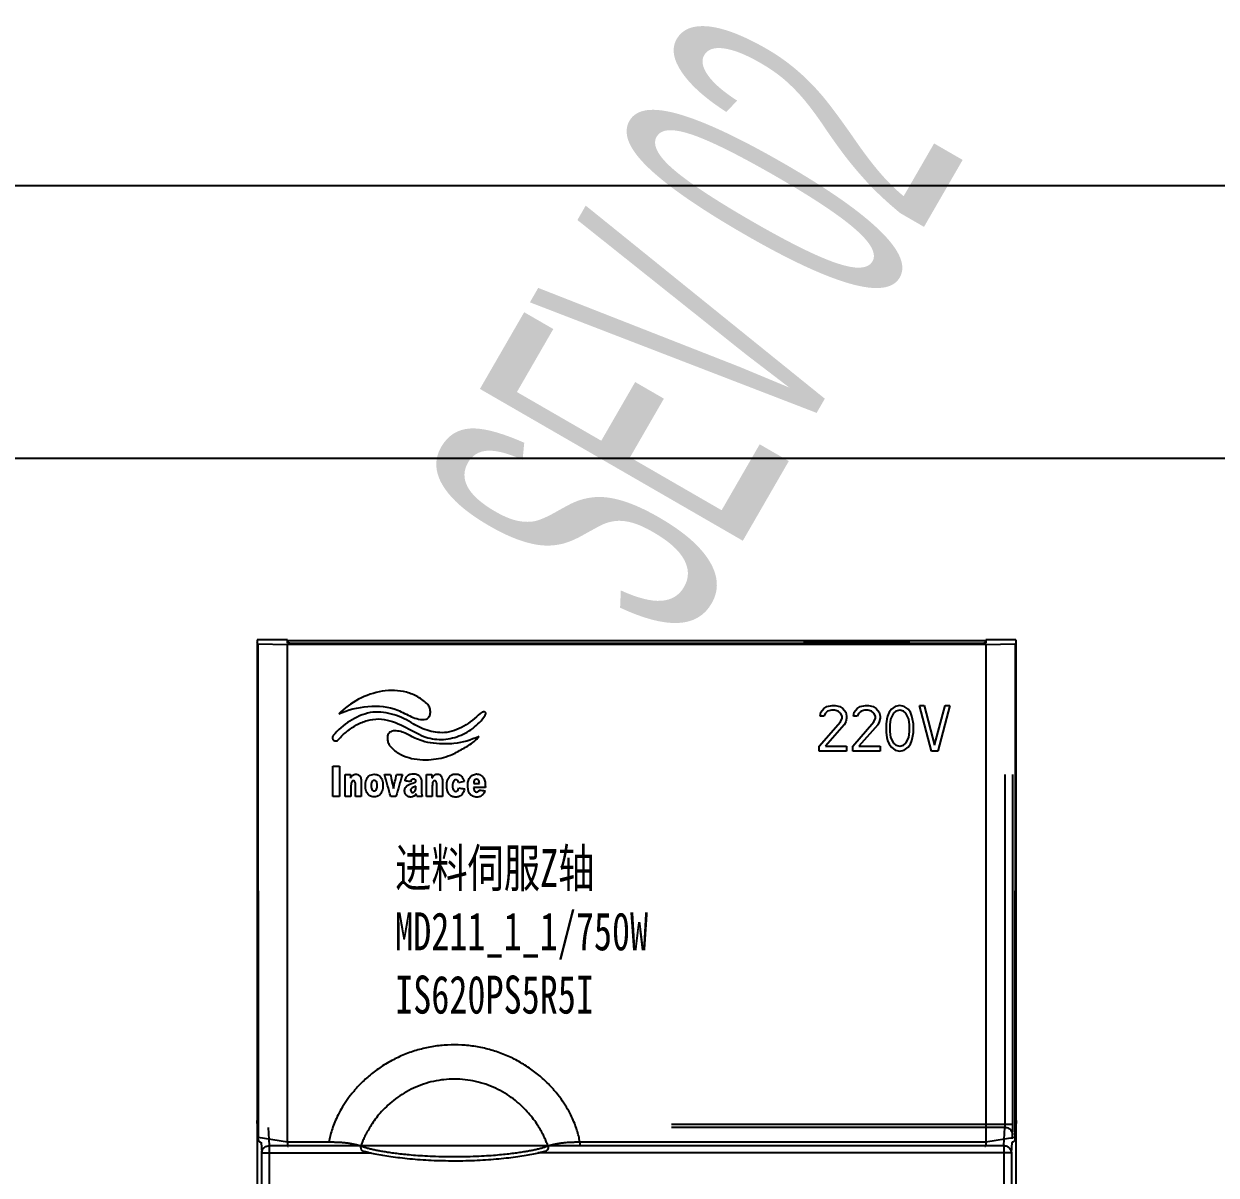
# Model space of a CAD drawing. Header units: millimetres. Extents: x -300 to 4617, y -106 to 3179.
# Drawn here: x 3433.5 to 3512, y 1690.8 to 1766.7 of the extents above; entities that cross this region are included whole.
import ezdxf

# ---------------------------------------------------------------- set-up
doc = ezdxf.new("R2010")
doc.units = ezdxf.units.MM
doc.layers.add('03___PRT_ALL_CURVES', color=7, linetype='Continuous')
doc.layers.add('20_ALL_FEATURES', color=7, linetype='Continuous')
doc.styles.get("Standard").update_dxf_attribs({"font": ''})
doc.styles.add('宋', font='', dxfattribs={"width": 0.7})
doc.styles.add('样式 8', font='arial.ttf', dxfattribs={"width": 0.6, "height": 2.5})
doc.styles.get('Standard').set_extended_font_data('SimSun')
doc.styles.get('宋').set_extended_font_data('SimSun')
doc.dimstyles.new('ISO-25', dxfattribs={"dimtxt": 3, "dimasz": 2.5, "dimexe": 1.25, "dimexo": 0.625, "dimtad": 1, "dimtxsty": 'Standard', "dimcen": 2.5, "dimadec": 0, "dimazin": 0, "dimtfac": 1, "dimtmove": 0, "dimatfit": 3, "dimfxl": 1, "dimarcsym": 0})

# ---------------------------------------------------------------- blocks, each defined once
blk = doc.blocks.new('*D83')
at = {"color": 0, "lineweight": -2, "transparency": 16777216}
for p, q in [((2011.126, 1738.941), (2011.126, 1736.81)), ((3799.099, 1738.941), (3799.099, 1736.81)), ((2013.626, 1738.06), (3796.599, 1738.06))]:
    blk.add_line(p, q, dxfattribs=at)
at = {"color": 0, "transparency": 16777216}
for points in [[(2013.626, 1738.477), (2013.626, 1737.644), (2011.126, 1738.06)], [(3796.599, 1738.477), (3796.599, 1737.644), (3799.099, 1738.06)]]:
    blk.add_solid(points, dxfattribs=at)
at = {"layer": 'Defpoints', "color": 0, "transparency": 16777216}
for p in [(2011.126, 1739.566), (3799.099, 1739.566), (3799.099, 1738.06)]:
    blk.add_point(p, dxfattribs=at)
at = {"color": 0, "transparency": 16777216, "insert": (2905.113, 1740.185), "char_height": 3, "attachment_point": 5}
blk.add_mtext('2000', dxfattribs=at)

msp = doc.modelspace()

# ---------------------------------------------------------------- linework, layer by layer
msp.add_line((3461.126, 1756.019), (3799.099, 1756.019))
at = {"color": 7, "linetype": 'Continuous'}
for p, q in [((3448.835, 1725.922), (3448.835, 1567.027)), ((3448.887, 1725.832), (3448.835, 1725.922)), ((3448.835, 1725.922), (3448.845, 1725.922)), ((3448.845, 1726.1), (3448.845, 1725.922)), ((3450.835, 1726.1), (3448.845, 1726.1)), ((3448.887, 1725.832), (3448.904, 1693.313)), ((3448.887, 1725.832), (3450.835, 1725.803)), ((3450.835, 1725.876), (3450.835, 1726.1)), ((3496.835, 1726.027), (3450.835, 1726.027)), ((3450.935, 1725.953), (3450.835, 1725.953)), ((3451.835, 1725.861), (3450.835, 1725.876)), ((3450.835, 1693.027), (3450.835, 1725.803)), ((3496.835, 1725.803), (3450.835, 1725.803)), ((3450.935, 1725.953), (3450.935, 1725.874)), ((3495.835, 1725.861), (3451.835, 1725.861)), ((3484.835, 1726.027), (3484.835, 1725.989)), ((3484.835, 1725.989), (3491.835, 1725.989)), ((3491.835, 1726.027), (3491.835, 1725.989)), ((3496.835, 1725.876), (3495.835, 1725.861)), ((3496.799, 1725.953), (3496.72, 1725.874)), ((3496.798, 1725.876), (3496.799, 1725.953)), ((3496.835, 1725.953), (3496.799, 1725.953)), ((3496.835, 1726.1), (3496.835, 1725.876)), ((3498.825, 1726.1), (3496.835, 1726.1)), ((3496.835, 1725.803), (3498.782, 1725.832)), ((3496.835, 1725.803), (3496.835, 1693.027)), ((3498.782, 1725.832), (3498.765, 1693.313)), ((3498.782, 1725.832), (3498.835, 1725.922)), ((3498.825, 1726.1), (3498.825, 1725.922)), ((3498.835, 1725.922), (3498.825, 1725.922)), ((3498.835, 1567.027), (3498.835, 1725.922)), ((3498.116, 1694.18), (3498.116, 1717.227)), ((3498.616, 1694.18), (3498.616, 1717.227)), ((3448.835, 1694.43), (3448.835, 1694.448)), ((3448.904, 1693.236), (3448.835, 1694.448)), ((3448.904, 1693.236), (3448.835, 1694.43)), ((3498.835, 1694.448), (3498.765, 1693.236)), ((3498.834, 1694.43), (3498.77, 1693.313)), ((3498.835, 1694.448), (3498.834, 1694.43)), ((3448.835, 1693.527), (3448.873, 1693.527)), ((3448.873, 1684.527), (3448.873, 1693.527)), ((3449.562, 1693.987), (3449.64, 1692.787)), ((3498.616, 1694.18), (3476.135, 1694.18)), ((3498.107, 1693.987), (3476.135, 1693.987)), ((3498.029, 1692.787), (3498.107, 1693.987)), ((3450.834, 1693.017), (3448.904, 1693.313)), ((3448.904, 1693.236), (3448.905, 1693.219)), ((3449.095, 1692.999), (3449.14, 1692.304)), ((3449.64, 1692.787), (3498.029, 1692.787)), ((3449.64, 1692.787), (3449.64, 1675.167)), ((3450.835, 1693.027), (3453.571, 1693.027)), ((3470.098, 1693.027), (3496.835, 1693.027)), ((3470.098, 1693.027), (3470.098, 1692.727)), ((3498.765, 1693.313), (3496.835, 1693.017)), ((3498.029, 1692.787), (3498.029, 1567.332)), ((3498.529, 1692.304), (3498.574, 1692.999)), ((3498.589, 1693.23), (3498.607, 1693.504)), ((3498.765, 1693.236), (3498.765, 1693.219)), ((3449.14, 1675.667), (3449.14, 1692.304)), ((3449.14, 1692.304), (3456.347, 1692.304)), ((3498.529, 1692.304), (3467.322, 1692.304)), ((3498.529, 1692.304), (3498.529, 1567.332))]:
    msp.add_line(p, q, dxfattribs=at)
msp.add_lwpolyline([(3146.743, 1296.019), (2011.126, 1296.019), (2011.126, 1756.019), (3461.126, 1756.019)])
for points, start_tangent, end_tangent in [([(3470.098, 1693.027), (3470.022, 1693.405), (3469.911, 1693.806), (3469.759, 1694.233), (3469.557, 1694.694), (3469.294, 1695.191), (3468.959, 1695.721), (3468.541, 1696.276), (3468.027, 1696.847), (3467.404, 1697.419), (3466.68, 1697.958), (3465.881, 1698.432), (3465.033, 1698.819), (3464.15, 1699.113), (3463.24, 1699.311), (3462.314, 1699.412), (3461.382, 1699.413), (3460.455, 1699.315), (3459.545, 1699.12), (3458.661, 1698.829), (3457.812, 1698.444), (3457.011, 1697.973), (3456.283, 1697.433), (3455.656, 1696.861), (3455.137, 1696.287), (3454.716, 1695.729), (3454.379, 1695.197), (3454.115, 1694.698), (3453.912, 1694.236), (3453.759, 1693.807), (3453.647, 1693.406), (3453.571, 1693.027)], (-0.158449, 0.987367), (-0.158453, -0.987366)), ([(3467.999, 1692.773), (3467.912, 1693.001), (3467.8, 1693.258), (3467.66, 1693.547), (3467.482, 1693.869), (3467.258, 1694.226), (3466.98, 1694.613), (3466.638, 1695.021), (3466.221, 1695.442), (3465.723, 1695.858), (3465.155, 1696.242), (3464.542, 1696.568), (3463.897, 1696.826), (3463.227, 1697.014), (3462.539, 1697.128), (3461.844, 1697.167), (3461.149, 1697.13), (3460.461, 1697.018), (3459.79, 1696.832), (3459.145, 1696.576), (3458.53, 1696.251), (3457.96, 1695.869), (3457.459, 1695.452), (3457.039, 1695.03), (3456.695, 1694.62), (3456.414, 1694.231), (3456.189, 1693.872), (3456.011, 1693.549), (3455.87, 1693.259), (3455.758, 1693.002), (3455.67, 1692.773)], (-0.336663, 0.941625), (-0.336661, -0.941626)), ([(3498.107, 1693.987), (3498.112, 1694.022), (3498.113, 1694.044), (3498.114, 1694.072), (3498.115, 1694.105), (3498.116, 1694.141), (3498.116, 1694.18)], (0.222501, 0.974932), (-0.000007, 1)), ([(3498.107, 1693.987), (3498.357, 1693.922), (3498.539, 1693.745), (3498.607, 1693.504)], (0.99999, -0.004364), (0.004676, -0.999989)), ([(3498.607, 1693.504), (3498.609, 1693.531), (3498.61, 1693.571), (3498.612, 1693.627), (3498.613, 1693.704), (3498.614, 1693.8), (3498.615, 1693.915), (3498.616, 1694.044), (3498.616, 1694.18)], (0.065022, 0.997884), (-0.000064, 1)), ([(3448.904, 1693.261), (3448.904, 1693.287), (3448.904, 1693.313)], (0.002955, 0.999996), (-0.000522, 1)), ([(3448.904, 1693.236), (3448.904, 1693.261)], (0.004788, 0.999989), (0.002955, 0.999996)), ([(3448.905, 1693.219), (3448.913, 1693.167), (3448.938, 1693.108), (3448.976, 1693.06), (3449.025, 1693.026), (3449.08, 1693.005), (3449.104, 1693)], (0.058249, -0.998302), (0.988517, -0.151107)), ([(3449.14, 1692.304), (3449.15, 1692.398), (3449.184, 1692.499), (3449.246, 1692.599), (3449.342, 1692.69), (3449.474, 1692.759), (3449.64, 1692.787)], (0.004676, 0.999989), (0.99999, 0.004364)), ([(3450.834, 1693.017), (3450.832, 1692.955), (3450.833, 1692.897), (3450.836, 1692.844), (3450.843, 1692.8), (3450.852, 1692.764), (3450.864, 1692.74), (3450.877, 1692.728), (3450.881, 1692.727)], (-0.064441, -0.997922), (0.992881, -0.119113)), ([(3450.834, 1693.017), (3450.834, 1693.02), (3450.835, 1693.023), (3450.835, 1693.027)], (0.064441, 0.997922), (0, 1)), ([(3453.571, 1693.027), (3453.825, 1693.027), (3454.104, 1693.02), (3454.393, 1693.004), (3454.676, 1692.977), (3454.939, 1692.943), (3455.174, 1692.902), (3455.376, 1692.858), (3455.542, 1692.813), (3455.67, 1692.773)], (0.999877, 0.015698), (0.946467, -0.3228)), ([(3455.67, 1692.773), (3455.658, 1692.693), (3455.662, 1692.616), (3455.682, 1692.548), (3455.717, 1692.494), (3455.763, 1692.457), (3455.787, 1692.447)], (-0.245809, -0.969318), (0.95301, -0.30294)), ([(3455.67, 1692.773), (3455.85, 1692.709), (3456.058, 1692.645), (3456.289, 1692.584), (3456.54, 1692.526), (3456.806, 1692.471), (3457.099, 1692.417), (3457.434, 1692.363), (3457.814, 1692.309), (3458.243, 1692.256), (3458.725, 1692.205), (3459.267, 1692.158), (3459.881, 1692.117), (3460.594, 1692.083), (3461.41, 1692.064), (3462.264, 1692.064), (3463.079, 1692.084), (3463.791, 1692.117), (3464.405, 1692.158), (3464.946, 1692.205), (3465.428, 1692.256), (3465.856, 1692.309), (3466.236, 1692.363), (3466.57, 1692.417), (3466.863, 1692.471), (3467.13, 1692.526), (3467.38, 1692.584), (3467.611, 1692.645), (3467.819, 1692.709), (3467.999, 1692.773)], (0.933783, -0.35784), (0.933783, 0.35784)), ([(3467.999, 1692.773), (3468.011, 1692.693), (3468.007, 1692.616), (3467.987, 1692.548), (3467.953, 1692.494), (3467.906, 1692.457), (3467.883, 1692.447)], (0.245794, -0.969322), (-0.953033, -0.302868)), ([(3467.999, 1692.773), (3468.128, 1692.813), (3468.294, 1692.858), (3468.496, 1692.902), (3468.731, 1692.943), (3468.995, 1692.978), (3469.277, 1693.004), (3469.566, 1693.02), (3469.844, 1693.027), (3470.098, 1693.027)], (0.946467, 0.322799), (0.999877, -0.015694)), ([(3496.835, 1693.017), (3496.837, 1692.955), (3496.837, 1692.897), (3496.833, 1692.844), (3496.826, 1692.8), (3496.817, 1692.764), (3496.806, 1692.74), (3496.793, 1692.728), (3496.788, 1692.727)], (0.064441, -0.997922), (-0.992805, -0.11974)), ([(3496.835, 1693.027), (3496.835, 1693.023), (3496.835, 1693.02), (3496.835, 1693.017)], (0, -1), (0.064441, -0.997922)), ([(3498.029, 1692.787), (3498.127, 1692.777), (3498.232, 1692.744), (3498.336, 1692.684), (3498.43, 1692.591), (3498.5, 1692.463), (3498.529, 1692.304)], (0.99999, -0.004364), (0.004676, -0.999989)), ([(3498.765, 1693.219), (3498.756, 1693.167), (3498.731, 1693.108), (3498.693, 1693.06), (3498.644, 1693.026), (3498.589, 1693.005), (3498.565, 1693)], (-0.058406, -0.998293), (-0.988508, -0.15117)), ([(3498.765, 1693.313), (3498.765, 1693.287), (3498.765, 1693.261)], (-0.000522, -1), (0.002955, -0.999996)), ([(3498.765, 1693.261), (3498.765, 1693.236)], (0.002955, -0.999996), (0.004788, -0.999989)), ([(3455.787, 1692.447), (3456.151, 1692.347), (3456.603, 1692.247), (3457.104, 1692.156), (3457.653, 1692.071), (3458.249, 1691.994), (3458.895, 1691.926), (3459.585, 1691.869), (3460.311, 1691.826), (3461.061, 1691.8), (3461.825, 1691.791), (3462.59, 1691.799), (3463.343, 1691.826), (3464.071, 1691.868), (3464.763, 1691.925), (3465.411, 1691.993), (3466.009, 1692.07), (3466.559, 1692.155), (3467.062, 1692.246), (3467.514, 1692.346), (3467.883, 1692.447)], (0.953081, -0.302715), (0.953092, 0.302681))]:
    msp.add_spline(points, degree=3, dxfattribs=dict(at, start_tangent=start_tangent, end_tangent=end_tangent))
at = {"layer": '03___PRT_ALL_CURVES', "color": 7, "linetype": 'Continuous'}
for p, q in [((3485.923, 1721.076), (3485.973, 1721.331)), ((3486.173, 1721.076), (3485.923, 1721.076)), ((3485.973, 1721.331), (3486.173, 1721.586)), ((3486.173, 1721.586), (3486.373, 1721.714)), ((3486.273, 1721.267), (3486.173, 1721.076)), ((3486.423, 1721.395), (3486.273, 1721.267)), ((3486.373, 1721.714), (3486.723, 1721.778)), ((3486.673, 1721.459), (3486.423, 1721.395)), ((3486.873, 1721.459), (3486.673, 1721.459)), ((3486.723, 1721.778), (3486.923, 1721.778)), ((3487.123, 1721.395), (3486.873, 1721.459)), ((3486.923, 1721.778), (3487.223, 1721.714)), ((3487.273, 1721.267), (3487.123, 1721.395)), ((3487.223, 1721.714), (3487.423, 1721.586)), ((3487.373, 1721.076), (3487.273, 1721.267)), ((3487.373, 1720.948), (3487.373, 1721.076)), ((3487.423, 1721.586), (3487.623, 1721.331)), ((3487.623, 1721.331), (3487.673, 1721.076)), ((3487.673, 1721.076), (3487.673, 1720.948)), ((3488.123, 1721.076), (3488.173, 1721.331)), ((3488.373, 1721.076), (3488.123, 1721.076)), ((3488.173, 1721.331), (3488.373, 1721.586)), ((3488.373, 1721.586), (3488.573, 1721.714)), ((3488.473, 1721.267), (3488.373, 1721.076)), ((3488.623, 1721.395), (3488.473, 1721.267)), ((3488.573, 1721.714), (3488.923, 1721.778)), ((3488.873, 1721.459), (3488.623, 1721.395)), ((3489.073, 1721.459), (3488.873, 1721.459)), ((3488.923, 1721.778), (3489.123, 1721.778)), ((3489.323, 1721.395), (3489.073, 1721.459)), ((3489.123, 1721.778), (3489.423, 1721.714)), ((3489.473, 1721.267), (3489.323, 1721.395)), ((3489.423, 1721.714), (3489.623, 1721.586)), ((3489.573, 1721.076), (3489.473, 1721.267)), ((3489.573, 1720.948), (3489.573, 1721.076)), ((3489.623, 1721.586), (3489.823, 1721.331)), ((3489.823, 1721.331), (3489.873, 1721.076)), ((3489.873, 1721.076), (3489.873, 1720.948)), ((3490.373, 1721.076), (3490.323, 1720.884)), ((3490.473, 1721.331), (3490.373, 1721.076)), ((3490.623, 1721.523), (3490.473, 1721.331)), ((3490.773, 1721.267), (3490.573, 1720.884)), ((3490.873, 1721.714), (3490.623, 1721.523)), ((3490.923, 1721.395), (3490.773, 1721.267)), ((3491.173, 1721.778), (3490.873, 1721.714)), ((3491.173, 1721.459), (3490.923, 1721.395)), ((3491.473, 1721.714), (3491.173, 1721.778)), ((3491.423, 1721.395), (3491.173, 1721.459)), ((3491.573, 1721.267), (3491.423, 1721.395)), ((3491.723, 1721.523), (3491.473, 1721.714)), ((3491.773, 1720.884), (3491.573, 1721.267)), ((3491.873, 1721.331), (3491.723, 1721.523)), ((3491.973, 1721.076), (3491.873, 1721.331)), ((3492.023, 1720.884), (3491.973, 1721.076)), ((3493.273, 1718.778), (3492.473, 1721.778)), ((3492.473, 1721.778), (3492.773, 1721.778)), ((3492.773, 1721.778), (3493.473, 1719.161)), ((3493.473, 1719.161), (3494.173, 1721.778)), ((3494.473, 1721.778), (3493.673, 1718.778)), ((3494.173, 1721.778), (3494.473, 1721.778)), ((3485.873, 1719.097), (3487.273, 1720.693)), ((3487.523, 1720.501), (3486.273, 1719.097)), ((3487.273, 1720.693), (3487.373, 1720.948)), ((3487.623, 1720.693), (3487.523, 1720.501)), ((3487.673, 1720.948), (3487.623, 1720.693)), ((3488.073, 1719.097), (3489.473, 1720.693)), ((3489.723, 1720.501), (3488.473, 1719.097)), ((3489.473, 1720.693), (3489.573, 1720.948)), ((3489.823, 1720.693), (3489.723, 1720.501)), ((3489.873, 1720.948), (3489.823, 1720.693)), ((3490.323, 1720.884), (3490.273, 1720.565)), ((3490.273, 1720.565), (3490.273, 1719.991)), ((3490.573, 1720.884), (3490.523, 1720.501)), ((3490.523, 1720.501), (3490.523, 1720.055)), ((3491.823, 1720.501), (3491.773, 1720.884)), ((3491.823, 1720.055), (3491.823, 1720.501)), ((3492.073, 1720.565), (3492.023, 1720.884)), ((3492.073, 1719.991), (3492.073, 1720.565)), ((3490.273, 1719.991), (3490.323, 1719.672)), ((3490.323, 1719.672), (3490.373, 1719.48)), ((3490.373, 1719.48), (3490.473, 1719.225)), ((3490.523, 1720.055), (3490.573, 1719.672)), ((3490.573, 1719.672), (3490.773, 1719.289)), ((3491.573, 1719.289), (3491.773, 1719.672)), ((3491.773, 1719.672), (3491.823, 1720.055)), ((3491.873, 1719.225), (3491.973, 1719.48)), ((3491.973, 1719.48), (3492.023, 1719.672)), ((3492.023, 1719.672), (3492.073, 1719.991)), ((3485.873, 1718.778), (3485.873, 1719.097)), ((3487.673, 1718.778), (3485.873, 1718.778)), ((3486.273, 1719.097), (3487.673, 1719.097)), ((3487.673, 1719.097), (3487.673, 1718.778)), ((3488.073, 1718.778), (3488.073, 1719.097)), ((3489.873, 1718.778), (3488.073, 1718.778)), ((3488.473, 1719.097), (3489.873, 1719.097)), ((3489.873, 1719.097), (3489.873, 1718.778)), ((3490.473, 1719.225), (3490.623, 1719.033)), ((3490.623, 1719.033), (3490.873, 1718.842)), ((3490.773, 1719.289), (3490.923, 1719.161)), ((3490.873, 1718.842), (3491.173, 1718.778)), ((3490.923, 1719.161), (3491.173, 1719.097)), ((3491.173, 1719.097), (3491.423, 1719.161)), ((3491.173, 1718.778), (3491.473, 1718.842)), ((3491.423, 1719.161), (3491.573, 1719.289)), ((3491.473, 1718.842), (3491.723, 1719.033)), ((3491.723, 1719.033), (3491.873, 1719.225)), ((3493.673, 1718.778), (3493.273, 1718.778))]:
    msp.add_line(p, q, dxfattribs=at)
at = {"layer": '20_ALL_FEATURES', "color": 7, "linetype": 'Continuous'}
for points, start_tangent, end_tangent in [([(3460.086, 1721.84, 48.994), (3459.423, 1722.342, 49.008), (3458.682, 1722.643, 49.017), (3457.083, 1722.709, 49.019), (3455.518, 1722.186, 49.004), (3454.214, 1721.221, 48.975)], (-0.709681, 0.704213, 0.020901), (-0.69443, -0.719243, -0.021347)), ([(3459.967, 1720.871, 48.965), (3460.094, 1720.948, 48.967), (3460.182, 1721.051, 48.97), (3460.255, 1721.312, 48.978), (3460.214, 1721.594, 48.986), (3460.086, 1721.84, 48.994)], (0.925982, 0.377402, 0.011201), (-0.614554, 0.788528, 0.023403)), ([(3456.28, 1721.308, 48.978), (3454.946, 1720.747, 48.961), (3453.854, 1719.793, 48.933)], (-0.974455, -0.224484, -0.006663), (-0.643609, -0.765018, -0.022705)), ([(3454.214, 1721.221, 48.975), (3456.136, 1721.709, 48.99), (3458.104, 1721.469, 48.982), (3458.557, 1721.253, 48.976), (3459.006, 1721.033, 48.97), (3459.469, 1720.881, 48.965), (3459.967, 1720.871, 48.965)], (0.907304, 0.42029, 0.012474), (0.986774, 0.162031, 0.004809)), ([(3458.989, 1720.653, 48.958), (3457.686, 1721.213, 48.975), (3456.99, 1721.336, 48.979), (3456.28, 1721.308, 48.978)], (-0.867538, 0.497152, 0.014755), (-0.986865, -0.161475, -0.004792)), ([(3459.675, 1719.8, 48.933), (3460.829, 1719.539, 48.925), (3461.994, 1719.717, 48.93), (3463.045, 1720.268, 48.947), (3463.855, 1721.128, 48.972)], (0.910828, -0.412604, -0.012246), (0.545673, 0.837629, 0.02486)), ([(3463.534, 1721.256, 48.976), (3462.456, 1720.415, 48.951), (3461.84, 1720.127, 48.943), (3461.172, 1719.986, 48.938)], (-0.72364, -0.689874, -0.020475), (-0.997096, -0.076127, -0.002259)), ([(3463.855, 1721.128, 48.972), (3463.899, 1721.219, 48.975), (3463.901, 1721.284, 48.977), (3463.871, 1721.327, 48.978), (3463.816, 1721.348, 48.979), (3463.746, 1721.349, 48.979), (3463.67, 1721.333, 48.978), (3463.534, 1721.256, 48.976)], (0.545673, 0.837629, 0.02486), (-0.72364, -0.689874, -0.020475)), ([(3454.2, 1719.537, 48.925), (3454.747, 1720.064, 48.941), (3455.393, 1720.497, 48.954), (3456.102, 1720.786, 48.962), (3456.84, 1720.886, 48.965), (3458.297, 1720.497, 48.954), (3459.675, 1719.8, 48.933)], (0.655413, 0.754938, 0.022406), (0.900227, -0.435229, -0.012917)), ([(3461.172, 1719.986, 48.938), (3460.031, 1720.15, 48.943), (3458.989, 1720.653, 48.958)], (-0.999078, -0.042916, -0.001274), (-0.839082, 0.543766, 0.016139)), ([(3453.854, 1719.793, 48.933), (3453.793, 1719.618, 48.928), (3453.873, 1719.485, 48.924), (3454.03, 1719.442, 48.922), (3454.2, 1719.537, 48.925)], (-0.643609, -0.765018, -0.022705), (0.655413, 0.754938, 0.022406)), ([(3457.704, 1720.083, 48.941), (3457.488, 1719.901, 48.936), (3457.416, 1719.642, 48.928), (3457.458, 1719.361, 48.92), (3457.585, 1719.115, 48.913)], (-0.920511, -0.390544, -0.011591), (0.606604, -0.794654, -0.023585)), ([(3459.225, 1719.629, 48.928), (3458.491, 1719.988, 48.939), (3458.104, 1720.095, 48.942), (3457.704, 1720.083, 48.941)], (-0.89622, 0.443414, 0.01316), (-0.976807, -0.214029, -0.006352)), ([(3461.229, 1719.242, 48.916), (3459.703, 1719.441, 48.922), (3459.225, 1719.629, 48.928)], (-0.999998, 0.00219, 0.000065), (-0.899181, 0.437385, 0.012981)), ([(3463.457, 1719.733, 48.931), (3461.803, 1719.267, 48.917), (3461.229, 1719.242, 48.916)], (-0.913157, -0.407428, -0.012092), (-0.999716, 0.023814, 0.000707)), ([(3461.974, 1718.698, 48.9), (3462.767, 1719.146, 48.914), (3463.457, 1719.733, 48.931)], (0.879947, 0.474863, 0.014094), (0.641014, 0.767191, 0.02277)), ([(3457.585, 1719.115, 48.913), (3458.149, 1718.633, 48.898), (3458.827, 1718.341, 48.89), (3459.563, 1718.211, 48.886), (3460.305, 1718.214, 48.886)], (0.640583, -0.767551, -0.02278), (0.996649, 0.081765, 0.002427)), ([(3460.305, 1718.214, 48.886), (3461.579, 1718.509, 48.895), (3461.974, 1718.698, 48.9)], (0.9953, 0.0968, 0.002873), (0.871745, 0.489745, 0.014535)), ([(3453.835, 1715.778, 48.814), (3453.835, 1717.778, 48.873)], (0, 0.99956, 0.029666), (0, 0.99956, 0.029666)), ([(3453.835, 1717.778, 48.873), (3454.263, 1717.778, 48.873)], (1, 0), (1, 0)), ([(3454.263, 1717.778, 48.873), (3454.263, 1715.778, 48.814)], (0, -0.99956, -0.029666), (0, -0.99956, -0.029666)), ([(3454.638, 1715.778, 48.814), (3454.638, 1717.227, 48.857)], (0, 0.99956, 0.029666), (0, 0.99956, 0.029666)), ([(3454.638, 1717.227, 48.857), (3454.996, 1717.227, 48.857)], (1, 0), (1, 0)), ([(3454.996, 1716.991, 48.85), (3455.115, 1717.156, 48.854), (3455.286, 1717.253, 48.857), (3455.476, 1717.225, 48.857), (3455.625, 1717.093, 48.853), (3455.686, 1716.902, 48.847), (3455.698, 1716.699, 48.841)], (0.44599, 0.894644, 0.026552), (0.042716, -0.998648, -0.029639)), ([(3454.996, 1717.227, 48.857), (3454.996, 1716.991, 48.85)], (0, -0.99956, -0.029666), (0, -0.99956, -0.029666)), ([(3455.974, 1716.498, 48.835), (3456.028, 1716.869, 48.846), (3456.104, 1717.024, 48.851), (3456.219, 1717.144, 48.854), (3456.548, 1717.244, 48.857), (3456.878, 1717.151, 48.854), (3456.993, 1717.033, 48.851), (3457.069, 1716.878, 48.846), (3457.125, 1716.507, 48.835)], (-0.0042, 0.999551, 0.029666), (0.003289, -0.999554, -0.029666)), ([(3457.224, 1717.227, 48.857), (3457.624, 1717.227, 48.857)], (1, 0), (1, 0)), ([(3457.641, 1715.778, 48.814), (3457.224, 1717.227, 48.857)], (-0.276553, 0.960576, 0.028509), (-0.276553, 0.960576, 0.028509)), ([(3457.624, 1717.227, 48.857), (3457.818, 1716.309, 48.829)], (0.207229, -0.977862, -0.029022), (0.207229, -0.977862, -0.029022)), ([(3457.818, 1716.309, 48.829), (3458.019, 1717.227, 48.857)], (0.213843, 0.976438, 0.02898), (0.213843, 0.976438, 0.02898)), ([(3458.407, 1717.227, 48.857), (3457.981, 1715.778, 48.814)], (-0.281868, -0.959031, -0.028463), (-0.281868, -0.959031, -0.028463)), ([(3458.019, 1717.227, 48.857), (3458.407, 1717.227, 48.857)], (1, 0), (1, 0)), ([(3458.595, 1716.814, 48.844), (3458.648, 1717.024, 48.851), (3458.773, 1717.173, 48.855), (3458.945, 1717.26, 48.858), (3459.141, 1717.284, 48.858), (3459.506, 1717.138, 48.854), (3459.625, 1716.966, 48.849), (3459.671, 1716.726, 48.842)], (0.034094, 0.998979, 0.029649), (0, -0.99956, -0.029666)), ([(3459.995, 1717.227, 48.857), (3460.353, 1717.227, 48.857)], (1, 0), (1, 0)), ([(3459.995, 1715.778, 48.814), (3459.995, 1717.227, 48.857)], (0, 0.99956, 0.029666), (0, 0.99956, 0.029666)), ([(3460.353, 1716.991, 48.85), (3460.433, 1717.115, 48.853), (3460.474, 1717.161, 48.855), (3460.515, 1717.197, 48.856), (3460.558, 1717.224, 48.857), (3460.606, 1717.244, 48.857), (3460.715, 1717.26, 48.858)], (0.484719, 0.874285, 0.025948), (1, 0)), ([(3460.353, 1717.227, 48.857), (3460.353, 1716.991, 48.85)], (0, -0.99956, -0.029666), (0, -0.99956, -0.029666)), ([(3460.715, 1717.26, 48.858), (3460.857, 1717.225, 48.857), (3460.965, 1717.122, 48.853)], (1, 0), (0.550527, -0.83445, -0.024766)), ([(3460.965, 1717.122, 48.853), (3461.032, 1716.948, 48.848), (3461.055, 1716.699, 48.841)], (0.548821, -0.835572, -0.024799), (0, -0.99956, -0.029666)), ([(3461.49, 1717.064, 48.852), (3461.558, 1717.139, 48.854), (3461.593, 1717.169, 48.855), (3461.628, 1717.193, 48.856), (3461.688, 1717.222, 48.856), (3461.756, 1717.243, 48.857), (3461.832, 1717.255, 48.857), (3461.873, 1717.259, 48.858), (3461.916, 1717.26, 48.858), (3461.975, 1717.258, 48.858), (3462.031, 1717.252, 48.857), (3462.132, 1717.228, 48.857), (3462.218, 1717.188, 48.855), (3462.29, 1717.133, 48.854)], (0.612139, 0.790402, 0.023459), (0.711957, -0.701914, -0.020832)), ([(3462.29, 1717.133, 48.854), (3462.349, 1717.062, 48.852), (3462.471, 1716.761, 48.843)], (0.712802, -0.701057, -0.020807), (0.206721, -0.977969, -0.029025)), ([(3462.755, 1716.845, 48.845), (3462.816, 1716.975, 48.849), (3463.285, 1717.264, 48.858), (3463.559, 1717.191, 48.856), (3463.765, 1716.992, 48.85), (3463.854, 1716.718, 48.842), (3463.873, 1716.428, 48.833)], (0.32361, 0.945774, 0.02807), (0.029423, -0.999127, -0.029653)), ([(3455.312, 1716.575, 48.837), (3455.311, 1716.668, 48.84), (3455.284, 1716.756, 48.843), (3455.212, 1716.811, 48.844), (3455.127, 1716.812, 48.844), (3455.068, 1716.751, 48.842), (3455.036, 1716.658, 48.84), (3455.022, 1716.474, 48.834)], (0, 0.99956, 0.029666), (0, -0.99956, -0.029666)), ([(3455.022, 1716.474, 48.834), (3455.022, 1715.778, 48.814)], (0, -0.99956, -0.029666), (0, -0.99956, -0.029666)), ([(3455.312, 1715.778, 48.814), (3455.312, 1716.575, 48.837)], (0, 0.99956, 0.029666), (0, 0.99956, 0.029666)), ([(3455.698, 1716.699, 48.841), (3455.698, 1715.778, 48.814)], (0, -0.99956, -0.029666), (0, -0.99956, -0.029666)), ([(3457.125, 1716.507, 48.835), (3457.072, 1716.136, 48.824), (3456.997, 1715.981, 48.82), (3456.883, 1715.861, 48.816), (3456.554, 1715.762, 48.813), (3456.224, 1715.856, 48.816), (3456.108, 1715.974, 48.819), (3456.031, 1716.128, 48.824), (3455.974, 1716.498, 48.835)], (0.003289, -0.999554, -0.029666), (-0.0042, 0.999551, 0.029666)), ([(3456.739, 1716.435, 48.833), (3456.739, 1716.498, 48.835), (3456.732, 1716.671, 48.84), (3456.677, 1716.799, 48.844), (3456.551, 1716.844, 48.845), (3456.423, 1716.8, 48.844), (3456.367, 1716.672, 48.84), (3456.359, 1716.5, 48.835)], (0.007728, 0.99953, 0.029665), (-0.002632, -0.999556, -0.029666)), ([(3456.359, 1716.5, 48.835), (3456.366, 1716.327, 48.83), (3456.422, 1716.199, 48.826), (3456.549, 1716.153, 48.825), (3456.676, 1716.197, 48.826), (3456.731, 1716.324, 48.83), (3456.739, 1716.435, 48.833)], (-0.002632, -0.999556, -0.029666), (0.007728, 0.99953, 0.029665)), ([(3459.317, 1715.955, 48.819), (3458.969, 1715.742, 48.813), (3458.77, 1715.789, 48.814), (3458.619, 1715.93, 48.818), (3458.557, 1716.132, 48.824), (3458.593, 1716.339, 48.83), (3458.629, 1716.403, 48.832)], (-0.540513, -0.840965, -0.024959), (0.571939, 0.819935, 0.024335)), ([(3458.962, 1716.758, 48.843), (3458.905, 1716.766, 48.843), (3458.595, 1716.814, 48.844)], (-0.988597, 0.150517, 0.004467), (-0.988597, 0.150517, 0.004467)), ([(3458.629, 1716.403, 48.832), (3458.718, 1716.498, 48.835), (3458.9, 1716.601, 48.838), (3459.295, 1716.745, 48.842)], (0.571939, 0.819935, 0.024335), (0.828026, 0.560443, 0.016634)), ([(3459.295, 1716.466, 48.834), (3459.09, 1716.378, 48.831), (3458.951, 1716.218, 48.827), (3458.981, 1716.114, 48.824), (3459.065, 1716.053, 48.822), (3459.132, 1716.06, 48.822)], (-0.855315, -0.51788, -0.01537), (0.93821, 0.345915, 0.010267)), ([(3458.966, 1716.801, 48.844), (3458.962, 1716.758, 48.843)], (-0.226212, -0.973649, -0.028897), (0.046429, -0.998482, -0.029634)), ([(3459.295, 1716.745, 48.842), (3459.3, 1716.831, 48.845), (3459.27, 1716.889, 48.847), (3459.15, 1716.933, 48.848), (3459.081, 1716.919, 48.847), (3459.019, 1716.885, 48.846), (3458.976, 1716.831, 48.845), (3458.966, 1716.801, 48.844)], (0.245556, 0.968956, 0.028758), (-0.226212, -0.973649, -0.028897)), ([(3459.132, 1716.06, 48.822), (3459.167, 1716.077, 48.822), (3459.249, 1716.161, 48.825), (3459.287, 1716.266, 48.828), (3459.295, 1716.377, 48.831)], (0.93821, 0.345915, 0.010267), (0.013515, 0.999469, 0.029664)), ([(3459.295, 1716.377, 48.831), (3459.295, 1716.466, 48.834)], (0, 0.99956, 0.029666), (0, 0.99956, 0.029666)), ([(3459.671, 1716.726, 48.842), (3459.671, 1716.086, 48.823)], (0, -0.99956, -0.029666), (0, -0.99956, -0.029666)), ([(3460.423, 1716.748, 48.842), (3460.39, 1716.641, 48.839), (3460.379, 1716.474, 48.834)], (-0.495771, -0.868071, -0.025764), (0, -0.99956, -0.029666)), ([(3460.379, 1716.474, 48.834), (3460.379, 1715.778, 48.814)], (0, -0.99956, -0.029666), (0, -0.99956, -0.029666)), ([(3460.669, 1716.575, 48.837), (3460.66, 1716.691, 48.841), (3460.649, 1716.734, 48.842), (3460.634, 1716.767, 48.843), (3460.615, 1716.792, 48.844), (3460.592, 1716.81, 48.844), (3460.565, 1716.821, 48.845), (3460.536, 1716.824, 48.845), (3460.502, 1716.819, 48.845), (3460.472, 1716.805, 48.844), (3460.423, 1716.748, 48.842)], (0, 0.99956, 0.029666), (-0.491563, -0.870459, -0.025835)), ([(3460.669, 1715.778, 48.814), (3460.669, 1716.575, 48.837)], (0, 0.99956, 0.029666), (0, 0.99956, 0.029666)), ([(3461.055, 1716.699, 48.841), (3461.055, 1715.778, 48.814)], (0, -0.99956, -0.029666), (0, -0.99956, -0.029666)), ([(3461.375, 1716.152, 48.825), (3461.356, 1716.222, 48.827), (3461.343, 1716.302, 48.829), (3461.334, 1716.394, 48.832), (3461.332, 1716.443, 48.833), (3461.332, 1716.496, 48.835), (3461.332, 1716.55, 48.837), (3461.335, 1716.603, 48.838), (3461.345, 1716.7, 48.841), (3461.361, 1716.789, 48.844), (3461.385, 1716.868, 48.846)], (-0.318454, 0.947521, 0.028122), (0.336156, 0.941392, 0.02794)), ([(3461.385, 1716.868, 48.846), (3461.406, 1716.921, 48.848), (3461.49, 1717.064, 48.852)], (0.334261, 0.942066, 0.02796), (0.612946, 0.789777, 0.02344)), ([(3461.927, 1716.879, 48.846), (3461.841, 1716.854, 48.846), (3461.804, 1716.823, 48.845), (3461.773, 1716.78, 48.843), (3461.728, 1716.656, 48.84), (3461.714, 1716.481, 48.834)], (-1, 0), (0, -0.99956, -0.029666)), ([(3461.714, 1716.481, 48.834), (3461.717, 1716.397, 48.832), (3461.772, 1716.209, 48.826)], (0, -0.99956, -0.029666), (0.532514, -0.846048, -0.02511)), ([(3461.772, 1716.209, 48.826), (3461.839, 1716.14, 48.824), (3461.878, 1716.122, 48.824), (3461.921, 1716.116, 48.824), (3461.958, 1716.12, 48.824), (3461.991, 1716.13, 48.824), (3462.048, 1716.172, 48.825), (3462.093, 1716.243, 48.827), (3462.125, 1716.344, 48.83)], (0.53236, -0.846145, -0.025113), (0.214958, 0.976193, 0.028973)), ([(3462.109, 1716.692, 48.841), (3462.047, 1716.832, 48.845), (3461.995, 1716.867, 48.846), (3461.927, 1716.879, 48.846)], (-0.17892, 0.983431, 0.029188), (-1, 0)), ([(3462.471, 1716.761, 48.843), (3462.109, 1716.692, 48.841)], (-0.982039, -0.188593, -0.005597), (-0.982039, -0.188593, -0.005597)), ([(3462.125, 1716.344, 48.83), (3462.49, 1716.284, 48.829)], (0.986706, -0.162442, -0.004821), (0.986706, -0.162442, -0.004821)), ([(3463.851, 1716.153, 48.825), (3463.704, 1715.907, 48.817), (3463.46, 1715.764, 48.813), (3463.17, 1715.756, 48.813), (3462.919, 1715.88, 48.817), (3462.715, 1716.411, 48.832), (3462.722, 1716.708, 48.841), (3462.755, 1716.845, 48.845)], (-0.283787, -0.958465, -0.028447), (0.32361, 0.945774, 0.02807)), ([(3463.103, 1716.365, 48.831), (3463.133, 1716.209, 48.826), (3463.223, 1716.091, 48.823), (3463.369, 1716.093, 48.823), (3463.473, 1716.204, 48.826)], (0.044522, -0.998569, -0.029637), (0.275372, 0.960915, 0.028519)), ([(3463.873, 1716.365, 48.831), (3463.103, 1716.365, 48.831)], (-1, 0), (-1, 0)), ([(3463.483, 1716.631, 48.839), (3463.465, 1716.763, 48.843), (3463.41, 1716.878, 48.846), (3463.297, 1716.918, 48.847), (3463.182, 1716.876, 48.846), (3463.123, 1716.762, 48.843), (3463.104, 1716.631, 48.839)], (-0.113372, 0.993115, 0.029475), (-0.098388, -0.99471, -0.029522)), ([(3463.104, 1716.631, 48.839), (3463.483, 1716.631, 48.839)], (1, 0), (1, 0)), ([(3463.873, 1716.428, 48.833), (3463.873, 1716.365, 48.831)], (0, -0.99956, -0.029666), (0, -0.99956, -0.029666)), ([(3454.263, 1715.778, 48.814), (3453.835, 1715.778, 48.814)], (-1, 0), (-1, 0)), ([(3455.022, 1715.778, 48.814), (3454.638, 1715.778, 48.814)], (-1, 0), (-1, 0)), ([(3455.698, 1715.778, 48.814), (3455.312, 1715.778, 48.814)], (-1, 0), (-1, 0)), ([(3457.981, 1715.778, 48.814), (3457.641, 1715.778, 48.814)], (-1, 0), (-1, 0)), ([(3459.359, 1715.778, 48.814), (3459.317, 1715.955, 48.819)], (-0.399526, 0.916318, 0.027196), (-0.078638, 0.996464, 0.029574)), ([(3459.719, 1715.778, 48.814), (3459.359, 1715.778, 48.814)], (-1, 0), (-1, 0)), ([(3459.671, 1716.086, 48.823), (3459.673, 1715.995, 48.82), (3459.676, 1715.958, 48.819), (3459.68, 1715.926, 48.818), (3459.686, 1715.895, 48.817), (3459.694, 1715.86, 48.816), (3459.719, 1715.778, 48.814)], (0, -0.99956, -0.029666), (0.320128, -0.946957, -0.028105)), ([(3460.379, 1715.778, 48.814), (3459.995, 1715.778, 48.814)], (-1, 0), (-1, 0)), ([(3461.055, 1715.778, 48.814), (3460.669, 1715.778, 48.814)], (-1, 0), (-1, 0)), ([(3461.943, 1715.744, 48.813), (3461.797, 1715.755, 48.813), (3461.734, 1715.768, 48.813), (3461.678, 1715.787, 48.814), (3461.626, 1715.812, 48.815), (3461.579, 1715.843, 48.816), (3461.535, 1715.881, 48.817), (3461.495, 1715.926, 48.818), (3461.427, 1716.031, 48.821), (3461.375, 1716.152, 48.825)], (-1, 0), (-0.314173, 0.948948, 0.028164)), ([(3462.215, 1715.811, 48.815), (3462.158, 1715.781, 48.814), (3461.943, 1715.744, 48.813)], (-0.84917, -0.527888, -0.015667), (-1, 0)), ([(3462.49, 1716.284, 48.829), (3462.45, 1716.13, 48.824), (3462.391, 1715.998, 48.82), (3462.313, 1715.891, 48.817), (3462.215, 1715.811, 48.815)], (-0.178314, -0.98354, -0.029191), (-0.847882, -0.529952, -0.015729)), ([(3463.473, 1716.204, 48.826), (3463.851, 1716.153, 48.825)], (0.991271, -0.131784, -0.003911), (0.991271, -0.131784, -0.003911))]:
    msp.add_spline(points, degree=3, dxfattribs=dict(at, start_tangent=start_tangent, end_tangent=end_tangent))

# ---------------------------------------------------------------- texts
at = {"lineweight": 0, "style": '样式 8', "width": 0.4}
msp.add_text('SEV 02', height=20, rotation=60, dxfattribs=at).set_placement((3476.651, 1725.378))
at = {"lineweight": 0, "insert": (3457.931, 1712.319), "char_height": 2.5, "width": 22.38818, "attachment_point": 1, "style": '宋'}
msp.add_mtext('进料伺服Z轴\\PMD211_1_1/750W\\PIS620PS5R5I', dxfattribs=at)

# ---------------------------------------------------------------- dimensions: what is measured, and where the dimension line sits
dim = msp.add_linear_dim(base=(3799.099, 1738.06), p1=(2011.126, 1739.566), p2=(3799.099, 1739.566), text='2000', dimstyle='ISO-25')
dim.commit()
dim.dimension.update_dxf_attribs({"geometry": '*D83', "text_midpoint": (2905.113, 1740.185)})

doc.saveas('drawing.dxf')
